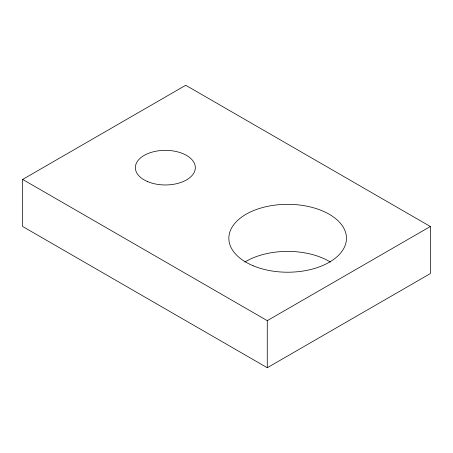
<?xml version="1.0" encoding="UTF-8"?>
<svg xmlns="http://www.w3.org/2000/svg" width="453" height="453" viewBox="0 0 453 453"><rect width="100%" height="100%" fill="white"/><g stroke="black" fill="none" stroke-linecap="round" stroke-linejoin="round"><path stroke-width="0.68" d="M22.65 179.422L185.73 85.272L430.35 226.5L430.35 273.578L267.27 367.728L22.65 226.5L22.65 179.422L267.27 320.65L430.35 226.5M267.27 320.65L267.27 367.728M244.841 262.066A58.811 33.952 0 0 1 330.469 262.066M253.148 265.764A58.811 33.952 0 0 0 346.149 241.777A58.811 33.952 0 0 0 263.669 207.27A58.811 33.952 0 0 0 253.148 265.764M147.752 181.67A29.983 17.31 0 0 0 195.169 169.439A29.983 17.31 0 0 0 153.114 151.851A29.983 17.31 0 0 0 147.752 181.67"/></g></svg>
